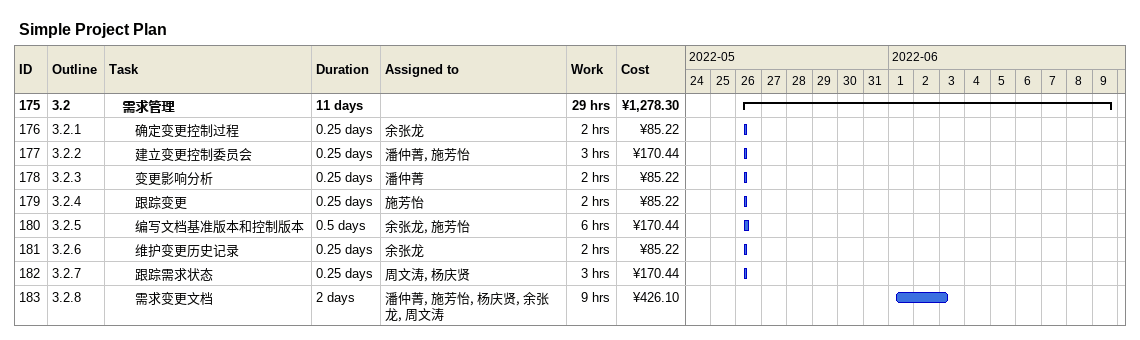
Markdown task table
Simple Project Plan

| ID | WBS | Task | Duration | Start | Finish | Resources | Work (h) | Cost (¥) |
|---|---|---|---|---|---|---|---|---|
| 175 | 3.2 | **需求管理** | 11d | 2022-05-26 | 2022-06-09 |  | 29 | 1278.30 |
| 176 | 3.2.1 | 确定变更控制过程 | 0.25d | 2022-05-26 | 2022-05-26 | 余张龙 | 2 | 85.22 |
| 177 | 3.2.2 | 建立变更控制委员会 | 0.25d | 2022-05-26 | 2022-05-26 | 潘仲菁, 施芳怡 | 3 | 170.44 |
| 178 | 3.2.3 | 变更影响分析 | 0.25d | 2022-05-26 | 2022-05-26 | 潘仲菁 | 2 | 85.22 |
| 179 | 3.2.4 | 跟踪变更 | 0.25d | 2022-05-26 | 2022-05-26 | 施芳怡 | 2 | 85.22 |
| 180 | 3.2.5 | 编写文档基准版本和控制版本 | 0.5d | 2022-05-26 | 2022-05-26 | 余张龙, 施芳怡 | 6 | 170.44 |
| 181 | 3.2.6 | 维护变更历史记录 | 0.25d | 2022-05-26 | 2022-05-26 | 余张龙 | 2 | 85.22 |
| 182 | 3.2.7 | 跟踪需求状态 | 0.25d | 2022-05-26 | 2022-05-26 | 周文涛, 杨庆贤 | 3 | 170.44 |
| 183 | 3.2.8 | 需求变更文档 | 2d | 2022-06-01 | 2022-06-03 | 潘仲菁, 施芳怡, 杨庆贤, 余张龙, 周文涛 | 9 | 426.10 |
